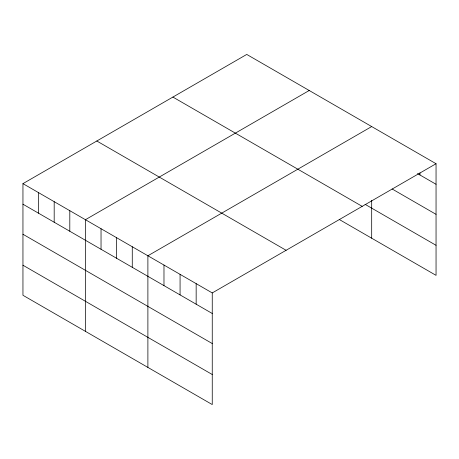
<?xml version="1.0" encoding="UTF-8"?>
<svg xmlns="http://www.w3.org/2000/svg" width="459" height="459" viewBox="0 0 459 459"><rect width="100%" height="100%" fill="white"/><g stroke="black" fill="none" stroke-linecap="round" stroke-linejoin="round"><path stroke-width="0.69" d="M22.95 183.64L212.253 292.928L212.253 404.568L22.95 295.28L22.95 183.64L246.747 54.432L436.05 163.72L436.05 275.36L339.253 219.477M309.217 90.498L85.42 219.706L85.42 331.346M371.687 126.564L147.89 255.772L147.89 367.412M212.253 292.928L436.05 163.72M417.483 173.565L436.05 184.283M392.112 188.97L436.05 214.342M365.083 204.33L436.05 245.307M172.894 97.067L362.197 206.361M96.803 140.999L286.106 250.293M22.95 204.203L212.253 313.491M22.95 234.256L212.253 343.55M22.95 265.222L212.253 374.515M419.962 172.865L419.962 174.994M371.687 200.405L371.687 238.204M196.159 283.639L196.159 304.202M180.071 274.35L180.071 294.913M163.978 265.061L163.978 285.624M132.272 246.753L132.272 267.316M116.655 237.739L116.655 258.302M101.037 228.72L101.037 249.283M69.802 210.687L69.802 231.25M54.185 201.673L54.185 222.236M38.567 192.654L38.567 213.217"/></g></svg>
